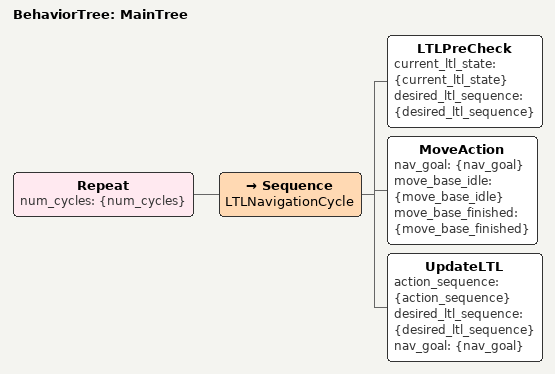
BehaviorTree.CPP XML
<?xml version="1.0"?>
<root BTCPP_format="4" main_tree_to_execute="MainTree">
    <BehaviorTree ID="MainTree">
        <Repeat num_cycles="{num_cycles}">
            <Sequence name="LTLNavigationCycle">
                <LTLPreCheck current_ltl_state="{current_ltl_state}" desired_ltl_sequence="{desired_ltl_sequence}"/>
                <MoveAction nav_goal="{nav_goal}" move_base_idle="{move_base_idle}" move_base_finished="{move_base_finished}"/>
                <UpdateLTL action_sequence="{action_sequence}" desired_ltl_sequence="{desired_ltl_sequence}" nav_goal="{nav_goal}"/>
            </Sequence>
        </Repeat>
    </BehaviorTree>
</root>
